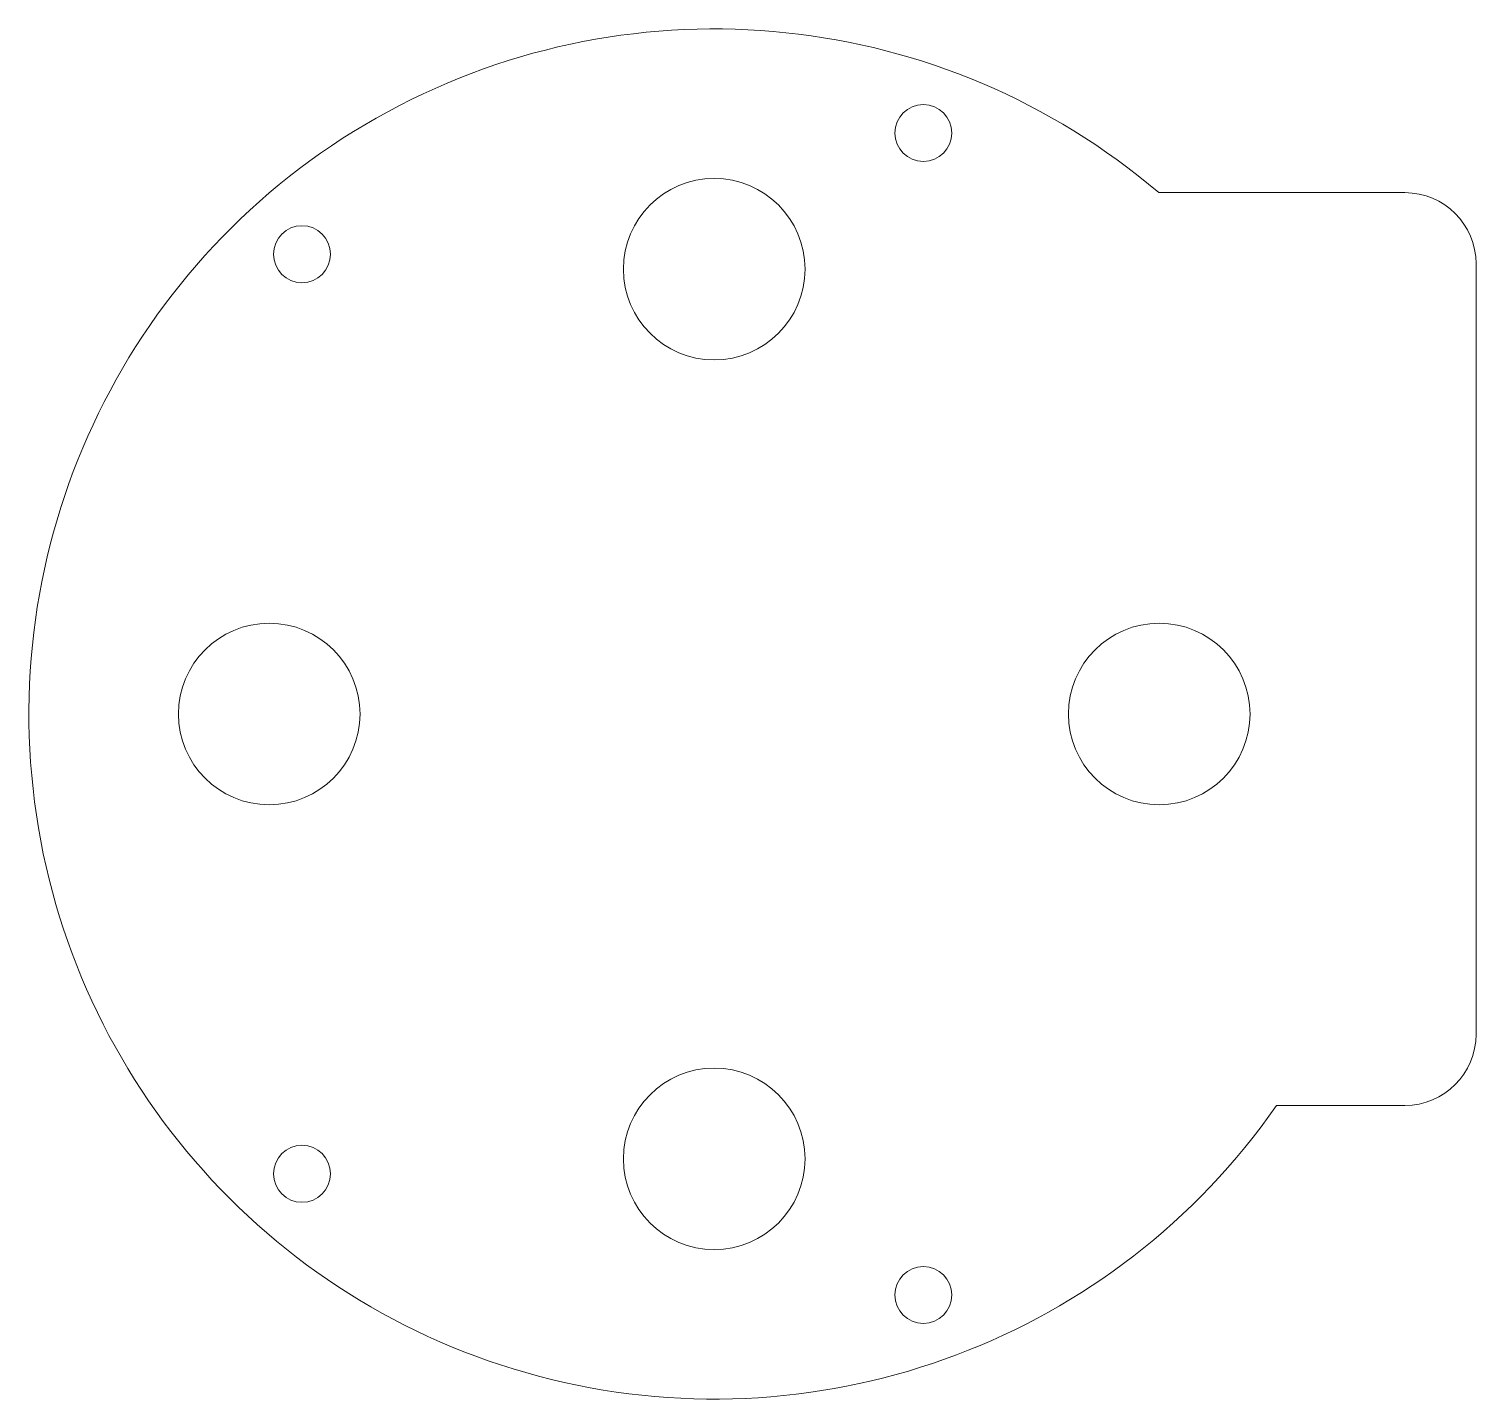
# Model space of a CAD drawing. Header units: millimetres. Extents: x -38.5 to 42.8, y -38.5 to 38.5.
import ezdxf

# ---------------------------------------------------------------- set-up
doc = ezdxf.new("R2010")
doc.units = ezdxf.units.MM

msp = doc.modelspace()

# ---------------------------------------------------------------- linework, layer by layer
at = {"color": 7, "linetype": 'Continuous', "lineweight": 15}
for p, q in [((38.8, 29.3), (24.975, 29.3)), ((42.8, -18), (42.8, 25.3)), ((31.595, -22), (38.8, -22))]:
    msp.add_line(p, q, dxfattribs=at)
for centre, radius in [((11.75, 32.65), 1.6), ((0, 25), 5.1), ((-23.16, 25.84), 1.6), ((-25, 0), 5.1), ((25, 0), 5.1), ((0, -25), 5.1), ((-23.16, -25.84), 1.6), ((11.75, -32.65), 1.6)]:
    msp.add_circle(centre, radius, dxfattribs=at)
for centre, radius, start, end in [((0, 0), 38.5, 49.55588, 325.1501), ((38.8, 25.3), 4, 0, 90), ((38.8, -18), 4, 270, 0)]:
    msp.add_arc(centre, radius, start, end, dxfattribs=at)

doc.saveas('drawing.dxf')
